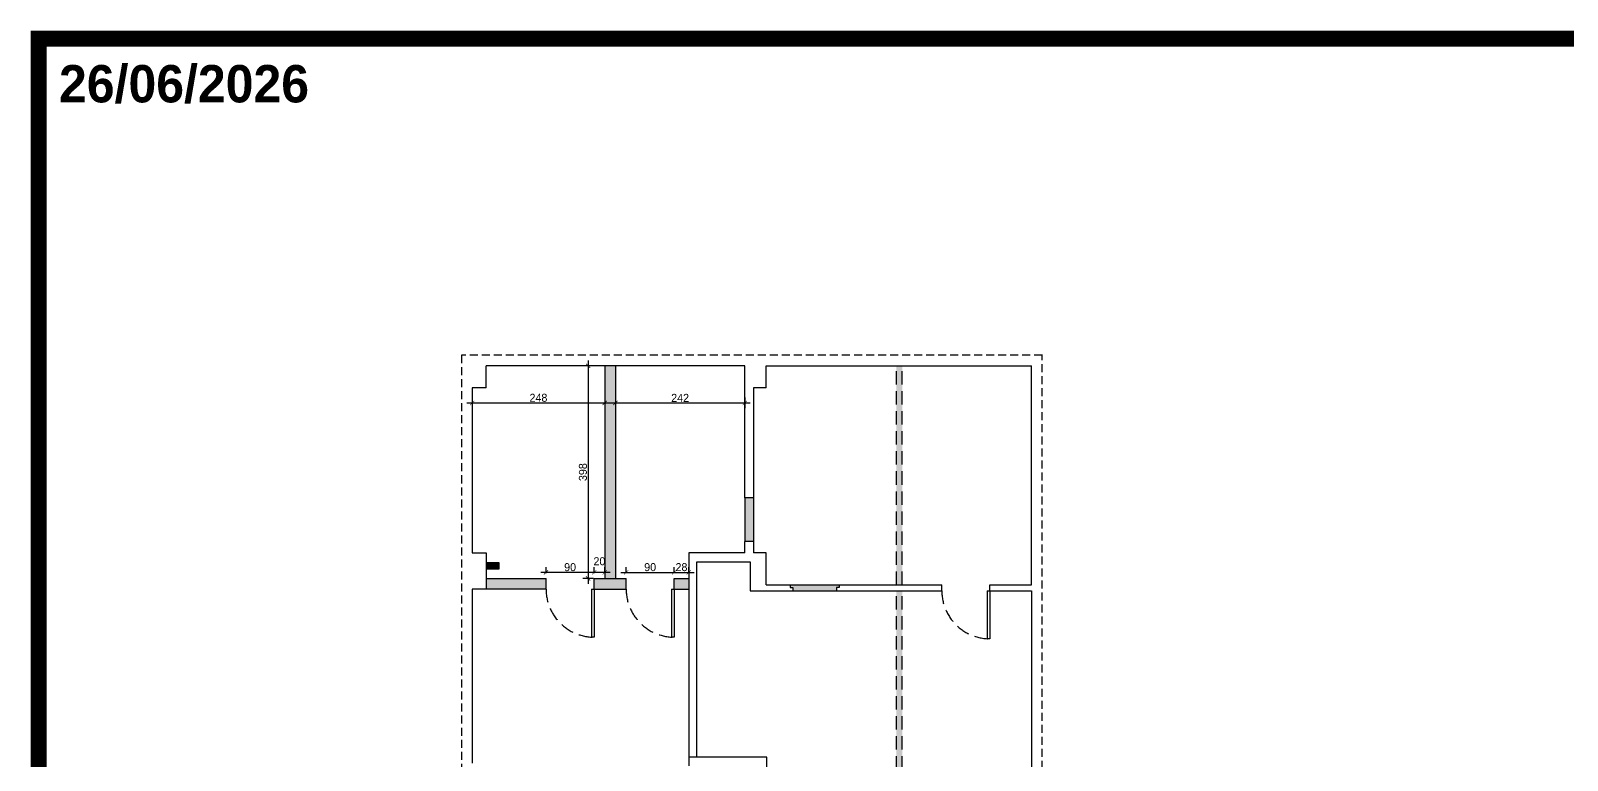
# Model space of a CAD drawing. Header units: millimetres. Extents: x 101781 to 108797, y 59159 to 65899.
# Drawn here: x 101781 to 104660, y 64533 to 65899 of the extents above; entities that cross this region are included whole.
import ezdxf

# ---------------------------------------------------------------- set-up
doc = ezdxf.new("R2010")
doc.units = ezdxf.units.MM
doc.header["$LTSCALE"] = 100
for name, pattern in [('35', [1.5, 0.5, -0.25, 0.5, -0.25]), ('HIDDEN', [0.375, 0.25, -0.125]), ('TRATTEGGIATA2', [0.375, 0.25, -0.125])]:
    doc.linetypes.add(name, pattern=pattern)
doc.layers.get('Defpoints').update_dxf_attribs({"color": 31})
doc.layers.add('DEM linee', color=7, linetype='TRATTEGGIATA2', lineweight=25)
for name, color, linetype, lineweight, true_color in [('DEM riempi', 41, 'Continuous', 13, 0xffd966), ('NC riempi', 11, 'Continuous', 9, 0xff7070), ('NC_SEZ', 1, 'Continuous', 30, 0xff0000)]:
    doc.layers.add(name, color=color, linetype=linetype, lineweight=lineweight, true_color=true_color)
for name, color, linetype in [('NC linee_10', 12, 'Continuous'), ('NC linee_20', 10, 'Continuous'), ('Q_100_ESECUTIVO', 3, 'Continuous'), ('SEZ', 130, 'Continuous'), ('Testi', 3, 'Continuous')]:
    doc.layers.add(name, color=color, linetype=linetype)
doc.styles.add('T_ESE_q100', font='', dxfattribs={"height": 15})
doc.styles.get('T_ESE_q100').set_extended_font_data('Bahnschrift Light')
doc.dimstyles.new('Quote al 100 arrotondate', dxfattribs={"dimscale": 0, "dimtxt": 15, "dimasz": 8, "dimexe": 10, "dimexo": 10, "dimgap": 2, "dimtad": 1, "dimdec": 0, "dimrnd": 5, "dimzin": 0, "dimdsep": 46, "dimtxsty": 'T_ESE_q100', "dimblk": 'ARCHTICK', "dimcen": 0.09, "dimdle": 10, "dimadec": 0, "dimazin": 0, "dimtfac": 1, "dimtdec": 0, "dimtofl": 0, "dimtmove": 2, "dimatfit": 3, "dimldrblk": 'ARCHTICK', "dimfxl": 10, "dimfxlon": 1, "dimtolj": 1, "dimtzin": 0, "dimlwd": -1, "dimlwe": -1, "dimarcsym": 0})

# ---------------------------------------------------------------- blocks, each defined once
blk = doc.blocks.new('_ArchTick')
at = {"color": 0, "linetype": 'ByBlock', "const_width": 0.15}
blk.add_lwpolyline([(-0.5, -0.5), (0.5, 0.5)], dxfattribs=at)
blk = doc.blocks.new('*D170')
at = {"layer": 'Defpoints', "color": 0, "transparency": 16777216}
for p in [(102607.9, 65230.6), (102856.4, 65230.6), (102856.4, 65202.1)]:
    blk.add_point(p, dxfattribs=at)
at = {"layer": 'Q_100_ESECUTIVO', "color": 0, "transparency": 16777216}
for p, q in [((102597.9, 65202.1), (102866.4, 65202.1)), ((102607.9, 65212.1), (102607.9, 65192.1)), ((102856.4, 65212.1), (102856.4, 65192.1))]:
    blk.add_line(p, q, dxfattribs=at)
at = {"layer": 'Q_100_ESECUTIVO', "color": 0, "transparency": 16777216, "xscale": 8, "yscale": 8, "zscale": 8, "rotation": 180}
blk.add_blockref('_ArchTick', (102607.9, 65202.1), dxfattribs=at)
at = {"layer": 'Q_100_ESECUTIVO', "color": 0, "transparency": 16777216, "xscale": 8, "yscale": 8, "zscale": 8}
blk.add_blockref('_ArchTick', (102856.4, 65202.1), dxfattribs=at)
at = {"layer": 'Q_100_ESECUTIVO', "color": 0, "transparency": 16777216, "insert": (102732.1, 65211.7), "char_height": 15, "attachment_point": 5, "style": 'T_ESE_q100'}
blk.add_mtext('\\A1;248', dxfattribs=at)
blk = doc.blocks.new('*D171')
at = {"layer": 'Defpoints', "color": 0, "transparency": 16777216}
for p in [(102876.4, 65271.6), (103118.9, 65271.6), (103118.9, 65202.1)]:
    blk.add_point(p, dxfattribs=at)
at = {"layer": 'Q_100_ESECUTIVO', "color": 0, "transparency": 16777216}
for p, q in [((102866.4, 65202.1), (103128.9, 65202.1)), ((102876.4, 65212.1), (102876.4, 65192.1)), ((103118.9, 65212.1), (103118.9, 65192.1))]:
    blk.add_line(p, q, dxfattribs=at)
at = {"layer": 'Q_100_ESECUTIVO', "color": 0, "transparency": 16777216, "xscale": 8, "yscale": 8, "zscale": 8, "rotation": 180}
blk.add_blockref('_ArchTick', (102876.4, 65202.1), dxfattribs=at)
at = {"layer": 'Q_100_ESECUTIVO', "color": 0, "transparency": 16777216, "xscale": 8, "yscale": 8, "zscale": 8}
blk.add_blockref('_ArchTick', (103118.9, 65202.1), dxfattribs=at)
at = {"layer": 'Q_100_ESECUTIVO', "color": 0, "transparency": 16777216, "insert": (102997.6, 65211.6), "char_height": 15, "attachment_point": 5, "style": 'T_ESE_q100'}
blk.add_mtext('\\A1;242', dxfattribs=at)
blk = doc.blocks.new('*D172')
at = {"layer": 'Defpoints', "color": 0, "transparency": 16777216}
for p in [(102856.4, 65271.6), (102825.2, 64873.6), (102856.4, 64873.6)]:
    blk.add_point(p, dxfattribs=at)
at = {"layer": 'Q_100_ESECUTIVO', "color": 0, "transparency": 16777216}
for p, q in [((102825.2, 65281.6), (102825.2, 64863.6)), ((102835.2, 65271.6), (102815.2, 65271.6)), ((102835.2, 64873.6), (102815.2, 64873.6))]:
    blk.add_line(p, q, dxfattribs=at)
at = {"layer": 'Q_100_ESECUTIVO', "color": 0, "transparency": 16777216, "xscale": 8, "yscale": 8, "zscale": 8}
for p, rotation in [((102825.2, 65271.6), 90), ((102825.2, 64873.6), 270)]:
    blk.add_blockref('_ArchTick', p, dxfattribs=dict(at, rotation=rotation))
at = {"layer": 'Q_100_ESECUTIVO', "color": 0, "transparency": 16777216, "insert": (102815.5, 65072.6), "char_height": 15, "attachment_point": 5, "rotation": 90, "style": 'T_ESE_q100'}
blk.add_mtext('\\A1;398', dxfattribs=at)
blk = doc.blocks.new('*D173')
at = {"layer": 'Defpoints', "color": 0, "transparency": 16777216}
for p in [(102986.4, 64873.6), (103013.9, 64884.9), (103013.9, 64873.6)]:
    blk.add_point(p, dxfattribs=at)
at = {"layer": 'Q_100_ESECUTIVO', "color": 0, "transparency": 16777216}
for p, q in [((102976.4, 64884.9), (103023.9, 64884.9)), ((102986.4, 64883.6), (102986.4, 64894.9)), ((103013.9, 64883.6), (103013.9, 64894.9))]:
    blk.add_line(p, q, dxfattribs=at)
at = {"layer": 'Q_100_ESECUTIVO', "color": 0, "transparency": 16777216, "xscale": 8, "yscale": 8, "zscale": 8, "rotation": 180}
blk.add_blockref('_ArchTick', (102986.4, 64884.9), dxfattribs=at)
at = {"layer": 'Q_100_ESECUTIVO', "color": 0, "transparency": 16777216, "xscale": 8, "yscale": 8, "zscale": 8}
blk.add_blockref('_ArchTick', (103013.9, 64884.9), dxfattribs=at)
at = {"layer": 'Q_100_ESECUTIVO', "color": 0, "transparency": 16777216, "insert": (103000.1, 64894.6), "char_height": 15, "attachment_point": 5, "style": 'T_ESE_q100'}
blk.add_mtext('\\A1;28', dxfattribs=at)
blk = doc.blocks.new('*D174')
at = {"layer": 'Defpoints', "color": 0, "transparency": 16777216}
for p in [(102896.4, 64873.6), (102986.4, 64884.9), (102986.4, 64873.6)]:
    blk.add_point(p, dxfattribs=at)
at = {"layer": 'Q_100_ESECUTIVO', "color": 0, "transparency": 16777216}
for p, q in [((102886.4, 64884.9), (102996.4, 64884.9)), ((102896.4, 64883.6), (102896.4, 64894.9)), ((102986.4, 64883.6), (102986.4, 64894.9))]:
    blk.add_line(p, q, dxfattribs=at)
at = {"layer": 'Q_100_ESECUTIVO', "color": 0, "transparency": 16777216, "xscale": 8, "yscale": 8, "zscale": 8, "rotation": 180}
blk.add_blockref('_ArchTick', (102896.4, 64884.9), dxfattribs=at)
at = {"layer": 'Q_100_ESECUTIVO', "color": 0, "transparency": 16777216, "xscale": 8, "yscale": 8, "zscale": 8}
blk.add_blockref('_ArchTick', (102986.4, 64884.9), dxfattribs=at)
at = {"layer": 'Q_100_ESECUTIVO', "color": 0, "transparency": 16777216, "insert": (102941.4, 64894.6), "char_height": 15, "attachment_point": 5, "style": 'T_ESE_q100'}
blk.add_mtext('\\A1;90', dxfattribs=at)
blk = doc.blocks.new('*D175')
at = {"layer": 'Defpoints', "color": 0, "transparency": 16777216}
for p in [(102836.4, 64884.9), (102836.4, 64873.6), (102856.4, 64873.6)]:
    blk.add_point(p, dxfattribs=at)
at = {"layer": 'Q_100_ESECUTIVO', "color": 0, "transparency": 16777216}
for p, q in [((102866.4, 64884.9), (102826.4, 64884.9)), ((102836.4, 64883.6), (102836.4, 64894.9)), ((102856.4, 64883.6), (102856.4, 64894.9))]:
    blk.add_line(p, q, dxfattribs=at)
at = {"layer": 'Q_100_ESECUTIVO', "color": 0, "transparency": 16777216, "xscale": 8, "yscale": 8, "zscale": 8, "rotation": 180}
blk.add_blockref('_ArchTick', (102836.4, 64884.9), dxfattribs=at)
at = {"layer": 'Q_100_ESECUTIVO', "color": 0, "transparency": 16777216, "xscale": 8, "yscale": 8, "zscale": 8}
blk.add_blockref('_ArchTick', (102856.4, 64884.9), dxfattribs=at)
at = {"layer": 'Q_100_ESECUTIVO', "color": 0, "transparency": 16777216, "insert": (102846.4, 64905.6), "char_height": 15, "attachment_point": 5, "style": 'T_ESE_q100'}
blk.add_mtext('\\A1;20', dxfattribs=at)
blk = doc.blocks.new('*D176')
at = {"layer": 'Defpoints', "color": 0, "transparency": 16777216}
for p in [(102746.4, 64884.9), (102746.4, 64873.6), (102836.4, 64873.6)]:
    blk.add_point(p, dxfattribs=at)
at = {"layer": 'Q_100_ESECUTIVO', "color": 0, "transparency": 16777216}
for p, q in [((102846.4, 64884.9), (102736.4, 64884.9)), ((102746.4, 64883.6), (102746.4, 64894.9)), ((102836.4, 64883.6), (102836.4, 64894.9))]:
    blk.add_line(p, q, dxfattribs=at)
at = {"layer": 'Q_100_ESECUTIVO', "color": 0, "transparency": 16777216, "xscale": 8, "yscale": 8, "zscale": 8, "rotation": 180}
blk.add_blockref('_ArchTick', (102746.4, 64884.9), dxfattribs=at)
at = {"layer": 'Q_100_ESECUTIVO', "color": 0, "transparency": 16777216, "xscale": 8, "yscale": 8, "zscale": 8}
blk.add_blockref('_ArchTick', (102836.4, 64884.9), dxfattribs=at)
at = {"layer": 'Q_100_ESECUTIVO', "color": 0, "transparency": 16777216, "insert": (102791.4, 64894.6), "char_height": 15, "attachment_point": 5, "style": 'T_ESE_q100'}
blk.add_mtext('\\A1;90', dxfattribs=at)

msp = doc.modelspace()

# ---------------------------------------------------------------- hatches: boundary and pattern name
at = {"layer": 'DEM riempi'}
h = msp.add_hatch(color=256, dxfattribs=at)
h.dxf.hatch_style = 1
h.paths.add_polyline_path([(103413.9, 65271.6), (103402.9, 65271.6), (103402.9, 64861.6), (103413.9, 64861.6)])
h.paths.add_polyline_path([(103413.9, 64850.6), (103402.9, 64850.6), (103402.9, 64440.6), (103413.9, 64440.6)])
h = msp.add_hatch(color=256, dxfattribs=at)
h.dxf.hatch_style = 1
h.paths.add_polyline_path([(102657.9, 64903.6), (102633.9, 64903.6), (102633.9, 64890.6), (102657.9, 64890.6)])
at = {"layer": 'NC riempi'}
h = msp.add_hatch(color=256, dxfattribs=at)
h.dxf.hatch_style = 1
h.paths.add_polyline_path([(102746.4, 64873.6), (102633.9, 64873.6), (102633.9, 64853.6), (102746.4, 64853.6)])
h.paths.add_polyline_path([(102876.4, 65271.6), (102856.4, 65271.6), (102856.4, 64873.6), (102876.4, 64873.6)])
h.paths.add_polyline_path([(102896.4, 64873.6), (102836.4, 64873.6), (102836.4, 64853.6), (102896.4, 64853.6)])
h.paths.add_polyline_path([(103013.9, 64873.6), (102986.4, 64873.6), (102986.4, 64853.6), (103013.9, 64853.6)])
h = msp.add_hatch(color=256, dxfattribs=at)
h.dxf.hatch_style = 1
h.paths.add_polyline_path([(103134.9, 65024.6), (103118.9, 65024.6), (103118.9, 64942.6), (103134.9, 64942.6)])
h = msp.add_hatch(color=256, dxfattribs=at)
h.dxf.hatch_style = 1
h.paths.add_polyline_path([(103290.9, 64856.6), (103295.9, 64856.6), (103295.9, 64861.6), (103203.9, 64861.6), (103203.9, 64856.6), (103208.9, 64856.6), (103208.9, 64850.6), (103290.9, 64850.6)])

# ---------------------------------------------------------------- linework, layer by layer
at = {"layer": 'DEM linee'}
for p, q in [((103402.9, 64861.6), (103402.9, 65271.6)), ((103413.9, 64861.6), (103413.9, 65271.6)), ((102633.9, 64903.6), (102657.9, 64903.6)), ((102657.9, 64903.6), (102657.9, 64890.6)), ((102657.9, 64890.6), (102633.9, 64890.6)), ((103402.9, 64440.6), (103402.9, 64850.6)), ((103413.9, 64440.6), (103413.9, 64850.6))]:
    msp.add_line(p, q, dxfattribs=at)
at = {"layer": 'NC linee_10', "linetype": 'HIDDEN'}
for centre in [(102836.4, 64853.6), (102986.4, 64853.6), (103577.9, 64850.6)]:
    msp.add_arc(centre, 90, 180, 270, dxfattribs=at)
at = {"layer": 'NC linee_20'}
for p, q in [((102831.4, 64853.6), (102831.4, 64763.6)), ((102831.4, 64853.6), (102836.4, 64853.6)), ((102836.4, 64853.6), (102836.4, 64763.6)), ((102981.4, 64853.6), (102981.4, 64763.6)), ((102981.4, 64853.6), (102986.4, 64853.6)), ((102986.4, 64853.6), (102986.4, 64763.6)), ((103572.9, 64850.6), (103572.9, 64760.6)), ((103572.9, 64850.6), (103577.9, 64850.6)), ((103577.9, 64850.6), (103577.9, 64760.6)), ((102836.4, 64763.6), (102831.4, 64763.6)), ((102986.4, 64763.6), (102981.4, 64763.6)), ((103577.9, 64760.6), (103572.9, 64760.6))]:
    msp.add_line(p, q, dxfattribs=at)
at = {"layer": 'NC_SEZ'}
for p, q in [((102856.4, 65271.6), (102856.4, 64873.6)), ((102876.4, 65271.6), (102876.4, 64873.6)), ((103118.9, 65024.6), (103118.9, 64942.6)), ((103134.9, 65024.6), (103134.9, 64942.6)), ((102633.9, 64873.6), (102746.4, 64873.6)), ((102746.4, 64853.6), (102746.4, 64873.6)), ((102836.4, 64873.6), (102896.4, 64873.6)), ((102836.4, 64853.6), (102836.4, 64873.6)), ((102896.4, 64853.6), (102896.4, 64873.6)), ((102986.4, 64873.6), (103013.9, 64873.6)), ((102986.4, 64853.6), (102986.4, 64873.6)), ((102746.4, 64853.6), (102633.9, 64853.6)), ((102836.4, 64853.6), (102896.4, 64853.6)), ((102986.4, 64853.6), (103013.9, 64853.6)), ((103203.9, 64861.6), (103295.9, 64861.6)), ((103208.9, 64850.6), (103290.9, 64850.6))]:
    msp.add_line(p, q, dxfattribs=at)
at = {"layer": 'SEZ', "linetype": '35', "ltscale": 0.3}
for p, q in [((103675.9, 65291.6), (102587.9, 65291.6)), ((102587.9, 65291.6), (102587.9, 64454.6)), ((103675.9, 64449.6), (103675.9, 65292.6))]:
    msp.add_line(p, q, dxfattribs=at)
at = {"layer": 'SEZ'}
for p, q in [((103118.9, 65271.6), (102633.9, 65271.6)), ((102633.9, 65230.6), (102633.9, 65271.6)), ((103118.9, 65024.6), (103118.9, 65271.6)), ((103158.9, 65271.6), (103655.9, 65271.6)), ((103158.9, 65230.6), (103158.9, 65271.6)), ((103655.9, 64861.6), (103655.9, 65271.6)), ((102633.9, 65230.6), (102607.9, 65230.6)), ((102607.9, 65230.6), (102607.9, 64921.6)), ((103158.9, 65230.6), (103134.9, 65230.6)), ((103134.9, 65230.6), (103134.9, 65024.6)), ((103134.9, 65024.6), (103118.9, 65024.6)), ((103118.9, 64921.6), (103118.9, 64942.6)), ((103134.9, 64942.6), (103118.9, 64942.6)), ((103134.9, 64942.6), (103134.9, 64921.6)), ((102607.9, 64921.6), (102633.9, 64921.6)), ((102633.9, 64921.6), (102633.9, 64853.6)), ((103118.9, 64921.6), (103013.9, 64921.6)), ((103013.9, 64921.6), (103013.9, 64522.6)), ((103028.9, 64538.6), (103028.9, 64904.6)), ((103028.9, 64904.6), (103128.9, 64904.6)), ((103128.9, 64904.6), (103128.9, 64850.6)), ((103158.9, 64921.6), (103134.9, 64921.6)), ((103158.9, 64861.6), (103158.9, 64921.6)), ((102633.9, 64853.6), (102607.9, 64853.6)), ((102607.9, 64853.6), (102607.9, 64527.6)), ((103128.9, 64850.6), (103208.9, 64850.6)), ((103158.9, 64861.6), (103203.9, 64861.6)), ((103203.9, 64861.6), (103203.9, 64856.6)), ((103203.9, 64856.6), (103208.9, 64856.6)), ((103208.9, 64856.6), (103208.9, 64850.6)), ((103290.9, 64856.6), (103290.9, 64850.6)), ((103295.9, 64856.6), (103290.9, 64856.6)), ((103290.9, 64850.6), (103487.9, 64850.6)), ((103295.9, 64861.6), (103487.9, 64861.6)), ((103295.9, 64861.6), (103295.9, 64856.6)), ((103487.9, 64850.6), (103487.9, 64861.6)), ((103577.9, 64861.6), (103655.9, 64861.6)), ((103577.9, 64850.6), (103577.9, 64861.6)), ((103577.9, 64850.6), (103655.9, 64850.6)), ((103655.9, 64850.6), (103655.9, 64483.6)), ((103159.9, 64538.6), (103013.9, 64538.6)), ((103159.9, 64440.6), (103159.9, 64538.6))]:
    msp.add_line(p, q, dxfattribs=at)
at = {"layer": 'Testi', "color": 1, "const_width": 30}
msp.add_lwpolyline([(101795.7, 65884), (108782.3, 65884), (108782.3, 59174.4), (101795.7, 59174.4)], close=True, dxfattribs=at)

# ---------------------------------------------------------------- texts
at = {"layer": 'Testi', "color": 1, "insert": (102068, 65798.8), "char_height": 70, "attachment_point": 5, "style": 'T_ESE_q100'}
msp.add_mtext('{\\fBahnschrift Light|b1|i0|c0|p34;26/06/2026}', dxfattribs=at)

# ---------------------------------------------------------------- dimensions: what is measured, and where the dimension line sits
at = {"layer": 'Q_100_ESECUTIVO'}
dim = msp.add_linear_dim(base=(102825.2, 64873.6), p1=(102856.4, 65271.6), p2=(102856.4, 64873.6), angle=90, dimstyle='Quote al 100 arrotondate', override={"dimscale": 1, "dimrnd": 1}, dxfattribs=at)
dim.commit()
dim.dimension.update_dxf_attribs({"geometry": '*D172', "text_midpoint": (102815.5, 65072.6)})
for base, p1, p2, picture, middle in [((103118.8734232, 65202.0597092), (102876.3734232, 65271.5994903), (103118.8734232, 65271.5994903), '*D171', (102997.6234232, 65211.6422402)), ((102856.3734232, 65202.0597092), (102607.8734232, 65230.5994903), (102856.3734232, 65230.5994903), '*D170', (102732.1234232, 65211.7144548)), ((102746.4, 64884.9), (102836.4, 64873.6), (102746.4, 64873.6), '*D176', (102791.4, 64894.6)), ((102836.4, 64884.9), (102856.4, 64873.6), (102836.4, 64873.6), '*D175', (102846.4, 64905.6)), ((102986.4, 64884.9), (102896.4, 64873.6), (102986.4, 64873.6), '*D174', (102941.4, 64894.6)), ((103013.8734232, 64884.9283029), (102986.3734232, 64873.5994903), (103013.8734232, 64873.5994903), '*D173', (103000.1234232, 64894.5830484))]:
    dim = msp.add_linear_dim(base=base, p1=p1, p2=p2, dimstyle='Quote al 100 arrotondate', override={"dimscale": 1, "dimrnd": 1}, dxfattribs=at)
    dim.commit()
    dim.dimension.update_dxf_attribs({"geometry": picture, "text_midpoint": middle})

doc.saveas('drawing.dxf')
